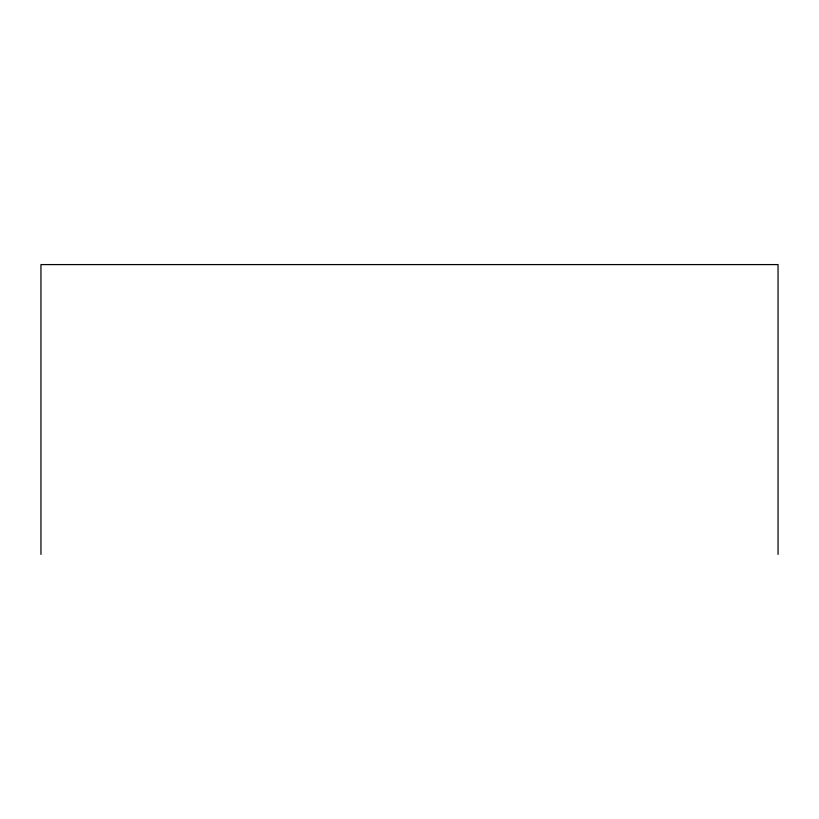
<?xml version="1.0" encoding="UTF-8"?>
<svg xmlns="http://www.w3.org/2000/svg" width="819" height="819" viewBox="0 0 819 819"><rect width="100%" height="100%" fill="white"/><g stroke="black" fill="none" stroke-linecap="round" stroke-linejoin="round"><path stroke-width="1.23" d="M778.05 554.412L778.05 264.588L40.95 264.588L40.95 554.412"/></g></svg>
